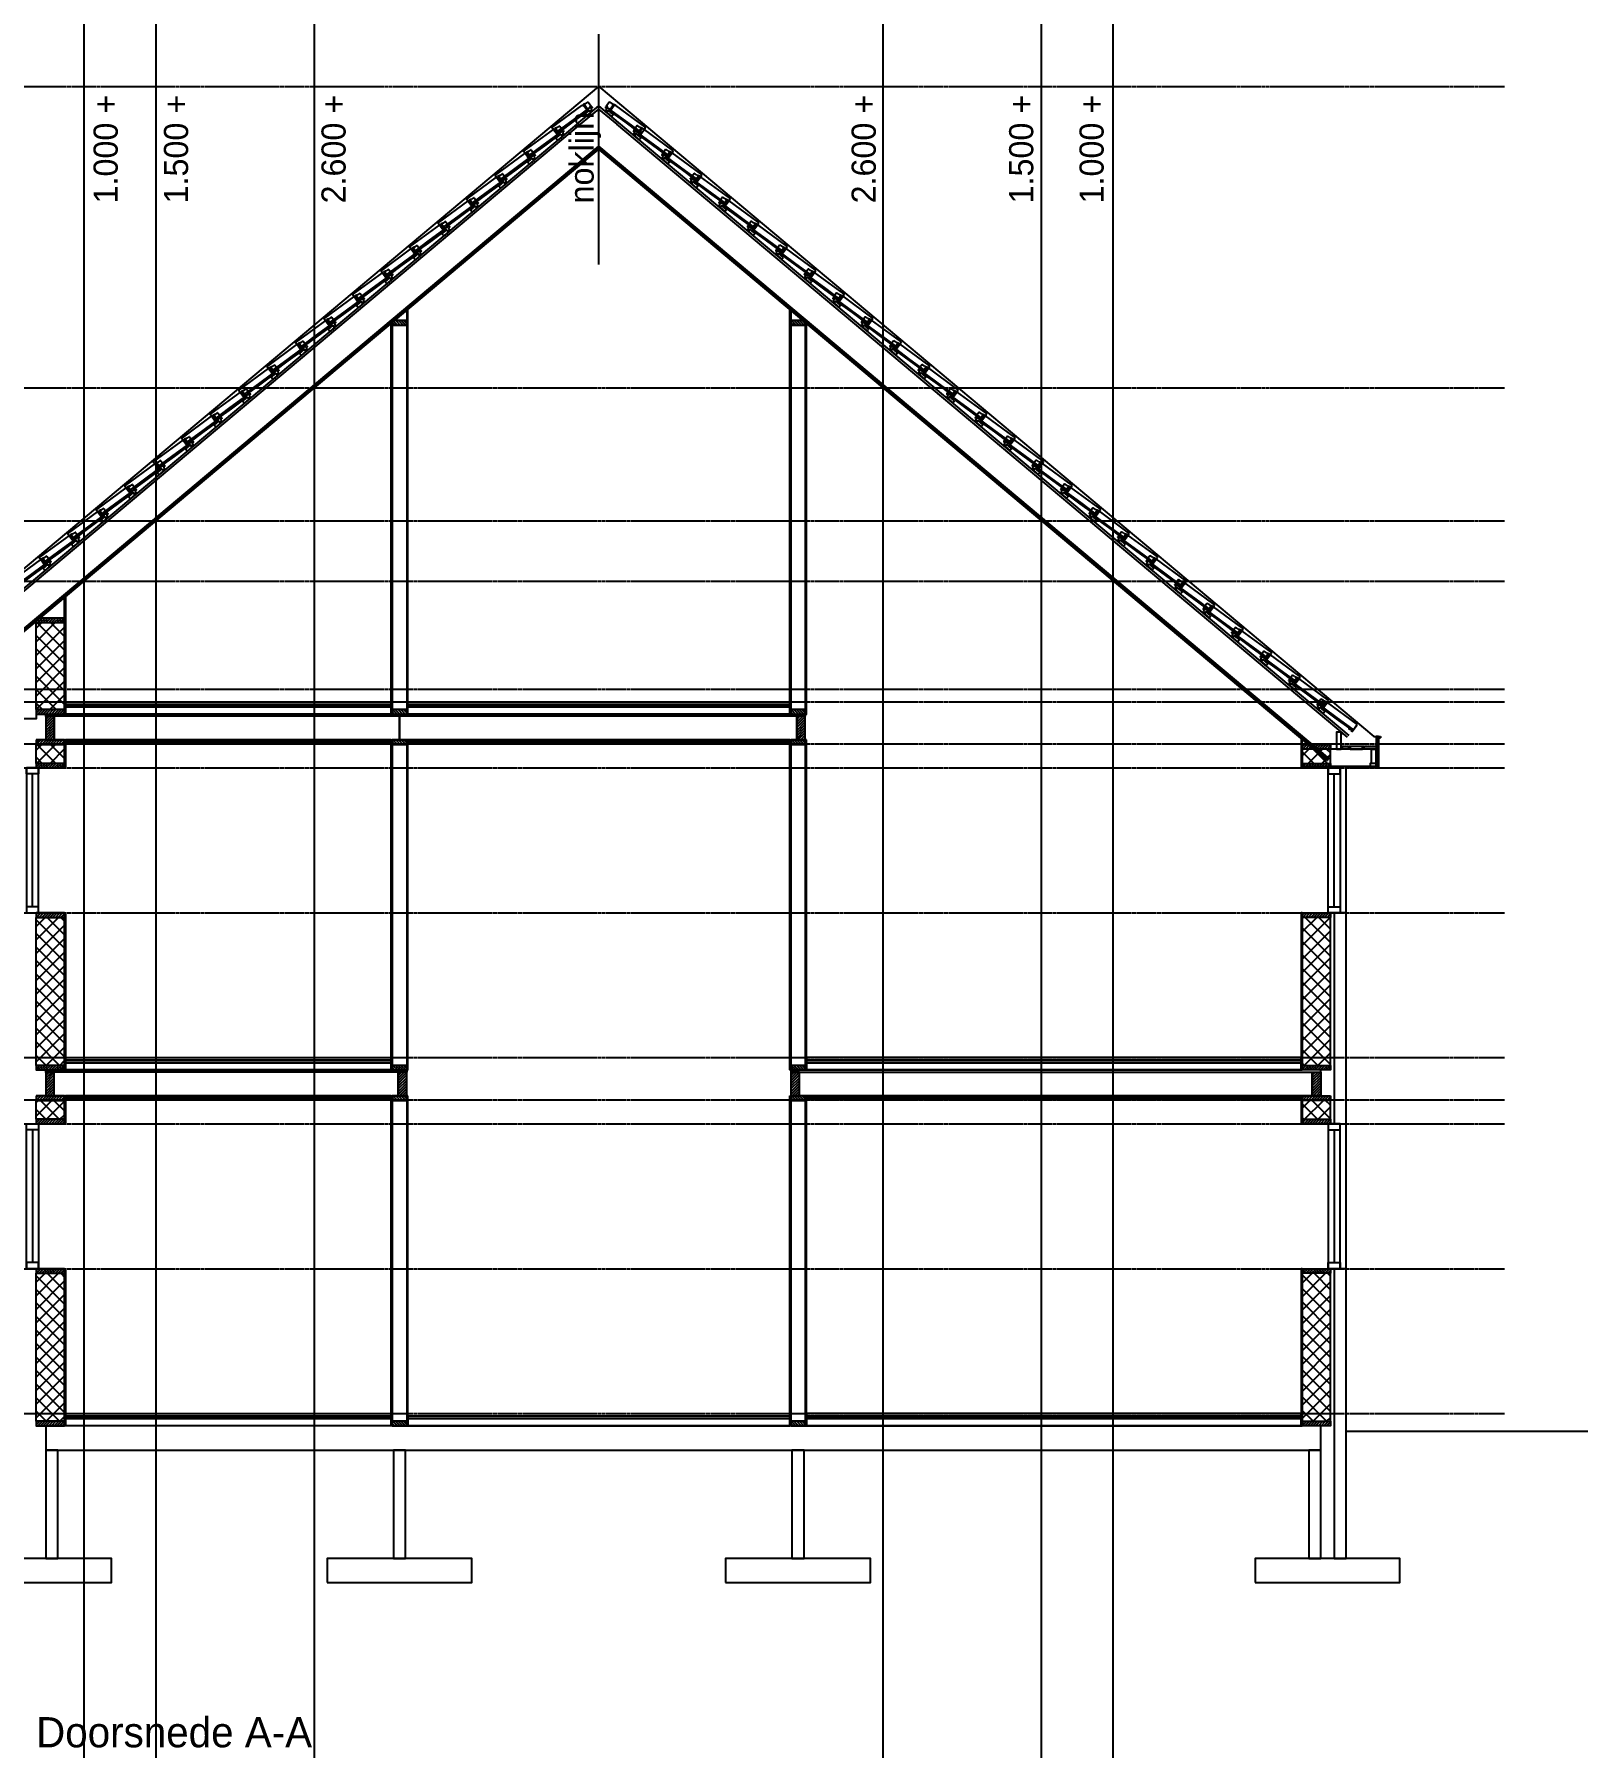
# Model space of a CAD drawing. Header units: millimetres. Extents: x -109306 to 269542, y -22401 to 197206.
# Drawn here: x 112525 to 125390, y -21929 to -7734 of the extents above; entities that cross this region are included whole.
import ezdxf

# ---------------------------------------------------------------- set-up
doc = ezdxf.new("R2010")
doc.units = ezdxf.units.MM
for name, pattern in [('CENTER', [36, 24, -3, 6, -3]), ('DASHED', [19.05, 12.7, -6.35]), ('DASHED2', [9.525, 6.35, -3.175])]:
    doc.linetypes.add(name, pattern=pattern)
for name, color, linetype in [('18', 1, 'Continuous'), ('25', 2, 'Continuous'), ('DIMENSION', 1, 'Continuous'), ('HATCH', 9, 'Continuous'), ('STRAMIEN', 11, 'CENTER'), ('T50', 4, 'Continuous')]:
    doc.layers.add(name, color=color, linetype=linetype)
doc.layers.add('EHP Derden', color=8, linetype='DASHED', lineweight=13)
doc.styles.get("Standard").update_dxf_attribs({"font": ''})
doc.styles.get('Standard').set_extended_font_data('Century Gothic')
pattern_1 = [(45, (-73796.183, 375.5), (-11.2253202, 11.2253202), [])]
pattern_2 = [(45, (-73796.183, 1808), (-11.2253202, 11.2253202), [])]
pattern_3 = [(45, (-73796.183, -1140.5), (-11.2253202, 11.2253202), [])]
pattern_4 = [(45, (-25000, 0), (-56.1266, 56.1266), []), (135, (-25000, 0), (-56.1266, -56.1266), [])]
pattern_5 = [(45, (-74714.357, 375.5), (-11.2253202, 11.2253202), [])]
pattern_6 = [(45, (-25918.174, 0), (-56.1266, 56.1266), []), (135, (-25918.174, 0), (-56.1266, -56.1266), [])]
pattern_7 = [(45, (-74714.357, 1770), (-11.2253202, 11.2253202), [])]
pattern_8 = [(45, (-74714.357, -1140.5), (-11.2253202, 11.2253202), [])]
pattern_9 = [(45, (-73796.183, -2573), (-11.2253202, 11.2253202), [])]
pattern_10 = [(45, (-72396.183, -2573), (-11.2253202, 11.2253202), [])]

# ---------------------------------------------------------------- blocks, each defined once
blk = doc.blocks.new('BNOVH000B$2')
at = {"color": 1, "linetype": 'Continuous', "ltscale": 400}
blk.add_lwpolyline([(-4.607633, -72.634071), (-0.507161, -7.984015, -0.414214), (7.983656, -0.505826), (306.765381, -19.461395)], format="xyb", dxfattribs=at)
at = {"color": 7, "linetype": 'Continuous', "ltscale": 400}
for points in [[(162.939163, -75.24762), (35.388271, -67.155594, 0.346419), (32.332868, -69.261757), (32.208397, -69.663368, -0.34642), (29.152066, -71.76974), (26.880663, -71.625717, -0.346418), (24.116321, -69.149877), (24.043949, -68.736298, 0.346419), (21.27807, -66.260763), (12.150923, -65.681381, 0.339449), (6.694334, -69.342673), (6.107766, -71.08606, -0.339452), (3.074921, -73.122243), (-4.607633, -72.634071), (-3.911165, -61.656105, -0.414214), (4.57868, -54.179608), (163.721054, -64.275009)], [(163.721054, -64.275009), (312.597626, -73.719734, 0.34642), (315.65294, -71.612962), (316.081909, -70.22963, -0.346418), (319.137209, -68.122364), (320.513977, -68.210251, -0.346419), (323.278875, -70.685866), (323.528778, -72.112488, 0.34642), (326.293636, -74.589384), (347.527344, -75.935265, 0.34642), (350.582755, -73.829089), (351.011627, -72.44516, -0.346409), (354.067276, -70.339005), (359.435699, -70.679352, -0.346429), (362.200625, -73.155084), (362.653351, -75.73613), (362.783844, -78.096054), (362.351929, -84.892128, -0.414214), (359.167991, -87.69696), (350.891724, -87.171593, 0.346418), (348.683398, -88.693428), (345.226959, -99.860466, -0.34642), (342.170061, -101.96707), (331.379486, -101.282631, -0.345772), (328.614772, -98.812945), (327.279694, -91.291748, 0.345782), (324.515422, -88.822875), (318.587646, -88.446442, -0.348737), (316.607744, -86.658449, 0.348633), (314.626961, -84.870368), (162.939163, -75.24762)]]:
    blk.add_lwpolyline(points, format="xyb", dxfattribs=at)
at = {"color": 1, "linetype": 'DASHED2', "ltscale": 400}
blk.add_lwpolyline([(306.765381, -19.461395), (318.913177, -20.232227, -0.063748), (342.582732, -28.872767), (363.816071, -30.219614, -0.414214), (365.685305, -32.342388), (362.930328, -75.772003)], format="xyb", dxfattribs=at)
for points in [[(315.653687, -71.612961), (318.674286, -24.001543)], [(323.528778, -72.112488), (326.549377, -24.501074)]]:
    blk.add_lwpolyline(points, dxfattribs=at)
blk = doc.blocks.new('*U882')
at = {"layer": '25'}
for points in [[(-3089, -2259), (2495, 2426)], [(-3076, -2275), (2508, 2411)], [(-2925, -2455), (2659, 2231)], [(-2919, -2461), (2665, 2224)], [(-2911, -2471), (2673, 2215)]]:
    blk.add_lwpolyline(points, dxfattribs=at)
for points in [[(2304, 2295), (2342, 2327), (2357, 2310), (2318, 2278)], [(2068, 2097), (2107, 2129), (2121, 2112), (2082, 2080)], [(1832, 1899), (1871, 1931), (1885, 1914), (1846, 1882)], [(1596, 1701), (1635, 1733), (1649, 1716), (1610, 1684)], [(1360, 1503), (1399, 1535), (1413, 1518), (1375, 1486)], [(1124, 1305), (1163, 1337), (1177, 1320), (1139, 1288)], [(889, 1107), (927, 1139), (941, 1122), (903, 1090)], [(653, 909), (691, 941), (705, 924), (667, 892)], [(417, 711), (455, 743), (469, 726), (431, 694)], [(181, 513), (219, 545), (233, 529), (195, 496)], [(-55, 315), (-17, 347), (-3, 331), (-41, 298)], [(-291, 117), (-253, 149), (-239, 133), (-277, 100)], [(-527, -81), (-489, -49), (-475, -65), (-513, -98)], [(-763, -279), (-725, -247), (-711, -263), (-749, -296)], [(-999, -477), (-961, -445), (-947, -461), (-985, -494)], [(-1235, -675), (-1197, -643), (-1183, -659), (-1221, -692)], [(-1471, -873), (-1433, -840), (-1418, -857), (-1457, -889)], [(-1707, -1071), (-1669, -1038), (-1654, -1055), (-1693, -1087)], [(-1943, -1269), (-1904, -1236), (-1890, -1253), (-1929, -1285)], [(-2179, -1467), (-2140, -1434), (-2126, -1451), (-2165, -1483)], [(-2415, -1665), (-2376, -1632), (-2362, -1649), (-2401, -1681)], [(-2651, -1863), (-2612, -1830), (-2598, -1847), (-2636, -1879)], [(-2887, -2060), (-2848, -2028), (-2834, -2045), (-2872, -2077)]]:
    blk.add_lwpolyline(points, close=True, dxfattribs=at)
at = {"rotation": 39.9999999999994}
for p in [(2035, 2186), (1799, 1988), (1563, 1790), (1327, 1592), (1091, 1394), (855, 1196), (619, 998), (383, 800), (147, 602), (-89, 404), (-324, 206), (-560, 8), (-796, -190), (-1032, -388), (-1268, -586), (-1504, -784), (-1740, -982), (-1976, -1180), (-2212, -1378), (-2448, -1576), (-2684, -1774), (-2920, -1972), (-3156, -2169)]:
    blk.add_blockref('BNOVH000B$2', p, dxfattribs=at)
blk = doc.blocks.new('*U883')
at = {"layer": '25'}
for points in [[(-3556, -2651), (2495, 2426)], [(-3543, -2666), (2508, 2411)], [(-3392, -2846), (2659, 2231)], [(-3386, -2853), (2665, 2224)], [(-3378, -2863), (2673, 2215)]]:
    blk.add_lwpolyline(points, dxfattribs=at)
for points in [[(2309, 2299), (2348, 2331), (2362, 2315), (2323, 2282)], [(2073, 2101), (2112, 2133), (2126, 2117), (2087, 2084)], [(1837, 1903), (1876, 1935), (1890, 1919), (1851, 1886)], [(1601, 1705), (1640, 1737), (1654, 1721), (1616, 1688)], [(1365, 1507), (1404, 1539), (1418, 1523), (1380, 1490)], [(1130, 1309), (1168, 1342), (1182, 1325), (1144, 1293)], [(894, 1111), (932, 1144), (946, 1127), (908, 1095)], [(658, 913), (696, 946), (710, 929), (672, 897)], [(422, 715), (460, 748), (474, 731), (436, 699)], [(186, 517), (224, 550), (238, 533), (200, 501)], [(-50, 319), (-12, 352), (2, 335), (-36, 303)], [(-286, 121), (-248, 154), (-234, 137), (-272, 105)], [(-522, -76), (-484, -44), (-470, -61), (-508, -93)], [(-758, -274), (-720, -242), (-706, -259), (-744, -291)], [(-994, -472), (-956, -440), (-942, -457), (-980, -489)], [(-1230, -670), (-1192, -638), (-1177, -655), (-1216, -687)], [(-1466, -868), (-1428, -836), (-1413, -853), (-1452, -885)], [(-1702, -1066), (-1663, -1034), (-1649, -1051), (-1688, -1083)], [(-1938, -1264), (-1899, -1232), (-1885, -1249), (-1924, -1281)], [(-2174, -1462), (-2135, -1430), (-2121, -1447), (-2160, -1479)], [(-2410, -1660), (-2371, -1628), (-2357, -1645), (-2395, -1677)], [(-2646, -1858), (-2607, -1826), (-2593, -1843), (-2631, -1875)], [(-2882, -2056), (-2843, -2024), (-2829, -2041), (-2867, -2073)], [(-3117, -2254), (-3079, -2222), (-3065, -2239), (-3103, -2271)], [(-3353, -2452), (-3315, -2420), (-3301, -2437), (-3339, -2469)]]:
    blk.add_lwpolyline(points, close=True, dxfattribs=at)
at = {"rotation": 39.9999999999994}
for p in [(2040, 2190), (1804, 1992), (1568, 1794), (1332, 1596), (1096, 1398), (860, 1200), (624, 1002), (388, 804), (152, 606), (-84, 408), (-319, 210), (-555, 12), (-791, -185), (-1027, -383), (-1263, -581), (-1499, -779), (-1735, -977), (-1971, -1175), (-2207, -1373), (-2443, -1571), (-2679, -1769), (-2915, -1967), (-3151, -2165), (-3387, -2363), (-3623, -2561)]:
    blk.add_blockref('BNOVH000B$2', p, dxfattribs=at)
blk = doc.blocks.new('*U884')
at = {"layer": '25'}
for points in [[(1302, -50), (2502, -50), (2502, 50), (1302, 50)], [(1352, 50), (1302, 50), (1302, -50), (1352, -50)], [(2452, 50), (2502, 50), (2502, -50), (2452, -50)]]:
    blk.add_lwpolyline(points, close=True, dxfattribs=at)
blk.add_lwpolyline([(1352, 0), (2452, 0)], dxfattribs=at)
blk = doc.blocks.new('*U885')
at = {"layer": '25'}
for points in [[(548.5, -50), (1748.5, -50), (1748.5, 50), (548.5, 50)], [(598.5, 50), (548.5, 50), (548.5, -50), (598.5, -50)], [(1698.5, 50), (1748.5, 50), (1748.5, -50), (1698.5, -50)]]:
    blk.add_lwpolyline(points, close=True, dxfattribs=at)
blk.add_lwpolyline([(598.5, 0), (1698.5, 0)], dxfattribs=at)

msp = doc.modelspace()

# ---------------------------------------------------------------- hatches: boundary and pattern name
at = {"layer": '18'}
h = msp.add_hatch(dxfattribs=at)
h.set_pattern_fill('ANSI31', color=1, scale=5, angle=90)
h.set_pattern_definition([(135, (115549.596, -9644.757), (-11.2253, -11.2253), [])])
h.paths.add_polyline_path([(115489.6, -10106.8), (115489.6, -10144.8), (115609.6, -10144.8), (115609.6, -10106.8)])
h = msp.add_hatch(dxfattribs=at)
h.set_pattern_fill('ANSI31', color=1, scale=5, angle=90)
h.set_pattern_definition([(135, (118849.596, -9644.757), (-11.2253, -11.2253), [])])
h.paths.add_polyline_path([(118789.6, -10106.8), (118789.6, -10144.8), (118909.6, -10144.8), (118909.6, -10106.8)])
h = msp.add_hatch(dxfattribs=at)
h.set_pattern_fill('ANSI31', color=1, scale=5)
h.set_pattern_definition([(45, (-74396.183, 3417.552), (-11.2253202, 11.2253202), [])])
h.paths.add_polyline_path([(112539.6, -12570.4), (112539.6, -12608.4), (112774.6, -12608.4), (112774.6, -12570.4)])
h = msp.add_hatch(dxfattribs=at)
h.set_pattern_fill('ANSI31', color=1, scale=5)
h.set_pattern_definition([(45, (-74396.183, 2660), (-11.2253202, 11.2253202), [])])
h.paths.add_polyline_path([(112539.6, -13327.9), (112539.6, -13365.9), (112774.6, -13365.9), (112774.6, -13327.9)])
h = msp.add_hatch(dxfattribs=at)
h.set_pattern_fill('ANSI31', color=1, scale=5, angle=90)
h.set_pattern_definition([(135, (115411.596, -12865.904), (-11.2253, -11.2253), [])])
h.paths.add_polyline_path([(115489.6, -13327.9), (115489.6, -13365.9), (115609.6, -13365.9), (115609.6, -13327.9)])
h = msp.add_hatch(dxfattribs=at)
h.set_pattern_fill('ANSI31', color=1, scale=5, angle=90)
h.set_pattern_definition([(135, (118711.596, -12865.904), (-11.2253, -11.2253), [])])
h.paths.add_polyline_path([(118789.6, -13327.9), (118789.6, -13365.9), (118909.6, -13365.9), (118909.6, -13327.9)])
h = msp.add_hatch(dxfattribs=at)
h.set_pattern_fill('ANSI31', color=1, scale=5)
h.set_pattern_definition([(45, (-24920, 2948.5), (-11.2253202, 11.2253202), [])])
h.paths.add_polyline_path([(112690.6, -13383.9), (112619.6, -13383.9), (112619.6, -13579.9), (112690.6, -13579.9)])
h = msp.add_hatch(dxfattribs=at)
h.set_pattern_fill('ANSI31', color=1, scale=5)
h.set_pattern_definition([(45, (-18701, 2948.5), (-11.2253202, 11.2253202), [])])
h.paths.add_polyline_path([(118909.6, -13383.9), (118838.6, -13383.9), (118838.6, -13579.9), (118909.6, -13579.9)])
h = msp.add_hatch(dxfattribs=at)
h.set_pattern_fill('ANSI31', color=1, scale=5)
h.set_pattern_definition(pattern_2)
h.paths.add_polyline_path([(112539.6, -13579.9), (112539.6, -13617.9), (112774.6, -13617.9), (112774.6, -13579.9)])
h = msp.add_hatch(dxfattribs=at)
h.set_pattern_fill('ANSI31', color=1, scale=5)
h.set_pattern_definition(pattern_2)
h.paths.add_polyline_path([(112539.6, -13579.9), (112539.6, -13617.9), (112774.6, -13617.9), (112774.6, -13579.9)])
h = msp.add_hatch(dxfattribs=at)
h.set_pattern_fill('ANSI31', color=1, scale=5, angle=90)
h.set_pattern_definition([(135, (115549.596, -13117.904), (-11.2253, -11.2253), [])])
h.paths.add_polyline_path([(115489.6, -13579.9), (115489.6, -13617.9), (115609.6, -13617.9), (115609.6, -13579.9)])
h = msp.add_hatch(dxfattribs=at)
h.set_pattern_fill('ANSI31', color=1, scale=5, angle=90)
h.set_pattern_definition([(135, (118849.596, -13117.904), (-11.2253, -11.2253), [])])
h.paths.add_polyline_path([(118789.6, -13579.9), (118789.6, -13617.9), (118909.6, -13617.9), (118909.6, -13579.9)])
h = msp.add_hatch(dxfattribs=at)
h.set_pattern_fill('ANSI31', color=1, scale=5)
h.set_pattern_definition(pattern_7)
h.paths.add_polyline_path([(123259.6, -13617.9), (123259.6, -13655.9), (123024.6, -13655.9), (123024.6, -13617.9)])
h = msp.add_hatch(dxfattribs=at)
h.set_pattern_fill('ANSI31', color=1, scale=5)
h.set_pattern_definition(pattern_7)
h.paths.add_polyline_path([(123259.6, -13617.9), (123259.6, -13655.9), (123024.6, -13655.9), (123024.6, -13617.9)])
h = msp.add_hatch(dxfattribs=at)
h.set_pattern_fill('ANSI31', color=1, scale=5)
h.set_pattern_definition([(45, (-74396.183, 2213.5), (-11.2253202, 11.2253202), [])])
h.paths.add_polyline_path([(112539.6, -13774.4), (112539.6, -13812.4), (112774.6, -13812.4), (112774.6, -13774.4)])
h = msp.add_hatch(dxfattribs=at)
h.set_pattern_fill('ANSI31', color=1, scale=5)
h.set_pattern_definition([(45, (-75314.357, 2213.5), (-11.2253202, 11.2253202), [])])
h.paths.add_polyline_path([(123259.6, -13774.4), (123259.6, -13812.4), (123024.6, -13812.4), (123024.6, -13774.4)])
h = msp.add_hatch(dxfattribs=at)
h.set_pattern_fill('ANSI31', color=1, scale=5)
h.set_pattern_definition(pattern_1)
h.paths.add_polyline_path([(112539.6, -15012.4), (112539.6, -15050.4), (112774.6, -15050.4), (112774.6, -15012.4)])
h = msp.add_hatch(dxfattribs=at)
h.set_pattern_fill('ANSI31', color=1, scale=5)
h.set_pattern_definition(pattern_1)
h.paths.add_polyline_path([(112539.6, -15012.4), (112539.6, -15050.4), (112774.6, -15050.4), (112774.6, -15012.4)])
h = msp.add_hatch(dxfattribs=at)
h.set_pattern_fill('ANSI31', color=1, scale=5)
h.set_pattern_definition(pattern_5)
h.paths.add_polyline_path([(123259.6, -15012.4), (123259.6, -15050.4), (123024.6, -15050.4), (123024.6, -15012.4)])
h = msp.add_hatch(dxfattribs=at)
h.set_pattern_fill('ANSI31', color=1, scale=5)
h.set_pattern_definition(pattern_5)
h.paths.add_polyline_path([(123259.6, -15012.4), (123259.6, -15050.4), (123024.6, -15050.4), (123024.6, -15012.4)])
h = msp.add_hatch(dxfattribs=at)
h.set_pattern_fill('ANSI31', color=1, scale=5)
h.set_pattern_definition([(45, (-74396.183, -288.5), (-11.2253202, 11.2253202), [])])
h.paths.add_polyline_path([(112539.6, -16276.4), (112539.6, -16314.4), (112774.6, -16314.4), (112774.6, -16276.4)])
h = msp.add_hatch(dxfattribs=at)
h.set_pattern_fill('ANSI31', color=1, scale=5, angle=90)
h.set_pattern_definition([(135, (115480.596, -15814.404), (-11.2253, -11.2253), [])])
h.paths.add_polyline_path([(115489.6, -16276.4), (115489.6, -16314.4), (115609.6, -16314.4), (115609.6, -16276.4)])
h = msp.add_hatch(dxfattribs=at)
h.set_pattern_fill('ANSI31', color=1, scale=5, angle=90)
h.set_pattern_definition([(135, (118780.596, -15814.404), (-11.2253, -11.2253), [])])
h.paths.add_polyline_path([(118789.6, -16276.4), (118789.6, -16314.4), (118909.6, -16314.4), (118909.6, -16276.4)])
h = msp.add_hatch(dxfattribs=at)
h.set_pattern_fill('ANSI31', color=1, scale=5)
h.set_pattern_definition([(45, (-75314.357, -288.5), (-11.2253202, 11.2253202), [])])
h.paths.add_polyline_path([(123259.6, -16276.4), (123259.6, -16314.4), (123024.6, -16314.4), (123024.6, -16276.4)])
h = msp.add_hatch(dxfattribs=at)
h.set_pattern_fill('ANSI31', color=1, scale=5)
h.set_pattern_definition([(45, (-24920, 0), (-11.2253202, 11.2253202), [])])
h.paths.add_polyline_path([(112690.6, -16332.4), (112619.6, -16332.4), (112619.6, -16528.4), (112690.6, -16528.4)])
h = msp.add_hatch(dxfattribs=at)
h.set_pattern_fill('ANSI31', color=1, scale=5)
h.set_pattern_definition([(45, (-22001, 4e-12), (-11.2253202, 11.2253202), [])])
h.paths.add_polyline_path([(115609.6, -16332.4), (115538.6, -16332.4), (115538.6, -16528.4), (115609.6, -16528.4)])
h = msp.add_hatch(dxfattribs=at)
h.set_pattern_fill('ANSI31', color=1, scale=5)
h.set_pattern_definition([(45, (-18750, 4e-12), (-11.2253202, 11.2253202), [])])
h.paths.add_polyline_path([(118860.6, -16332.4), (118789.6, -16332.4), (118789.6, -16528.4), (118860.6, -16528.4)])
h = msp.add_hatch(dxfattribs=at)
h.set_pattern_fill('ANSI31', color=1, scale=5)
h.set_pattern_definition([(45, (-25838.174, 0), (-11.2253202, 11.2253202), [])])
h.paths.add_polyline_path([(123108.6, -16332.4), (123179.6, -16332.4), (123179.6, -16528.4), (123108.6, -16528.4)])
h = msp.add_hatch(dxfattribs=at)
h.set_pattern_fill('ANSI31', color=1, scale=5)
h.set_pattern_definition(pattern_3)
h.paths.add_polyline_path([(112539.6, -16528.4), (112539.6, -16566.4), (112774.6, -16566.4), (112774.6, -16528.4)])
h = msp.add_hatch(dxfattribs=at)
h.set_pattern_fill('ANSI31', color=1, scale=5)
h.set_pattern_definition(pattern_3)
h.paths.add_polyline_path([(112539.6, -16528.4), (112539.6, -16566.4), (112774.6, -16566.4), (112774.6, -16528.4)])
h = msp.add_hatch(dxfattribs=at)
h.set_pattern_fill('ANSI31', color=1, scale=5, angle=90)
h.set_pattern_definition([(135, (115549.596, -16066.404), (-11.2253, -11.2253), [])])
h.paths.add_polyline_path([(115489.6, -16528.4), (115489.6, -16566.4), (115609.6, -16566.4), (115609.6, -16528.4)])
h = msp.add_hatch(dxfattribs=at)
h.set_pattern_fill('ANSI31', color=1, scale=5, angle=90)
h.set_pattern_definition([(135, (118849.596, -16066.404), (-11.2253, -11.2253), [])])
h.paths.add_polyline_path([(118789.6, -16528.4), (118789.6, -16566.4), (118909.6, -16566.4), (118909.6, -16528.4)])
h = msp.add_hatch(dxfattribs=at)
h.set_pattern_fill('ANSI31', color=1, scale=5)
h.set_pattern_definition(pattern_8)
h.paths.add_polyline_path([(123259.6, -16528.4), (123259.6, -16566.4), (123024.6, -16566.4), (123024.6, -16528.4)])
h = msp.add_hatch(dxfattribs=at)
h.set_pattern_fill('ANSI31', color=1, scale=5)
h.set_pattern_definition(pattern_8)
h.paths.add_polyline_path([(123259.6, -16528.4), (123259.6, -16566.4), (123024.6, -16566.4), (123024.6, -16528.4)])
h = msp.add_hatch(dxfattribs=at)
h.set_pattern_fill('ANSI31', color=1, scale=5)
h.set_pattern_definition([(45, (-74396.183, -735), (-11.2253202, 11.2253202), [])])
h.paths.add_polyline_path([(112539.6, -16722.9), (112539.6, -16760.9), (112774.6, -16760.9), (112774.6, -16722.9)])
h = msp.add_hatch(dxfattribs=at)
h.set_pattern_fill('ANSI31', color=1, scale=5)
h.set_pattern_definition([(45, (-75314.357, -735), (-11.2253202, 11.2253202), [])])
h.paths.add_polyline_path([(123259.6, -16722.9), (123259.6, -16760.9), (123024.6, -16760.9), (123024.6, -16722.9)])
h = msp.add_hatch(dxfattribs=at)
h.set_pattern_fill('ANSI31', color=1, scale=5)
h.set_pattern_definition(pattern_9)
h.paths.add_polyline_path([(112539.6, -17960.9), (112539.6, -17998.9), (112774.6, -17998.9), (112774.6, -17960.9)])
h = msp.add_hatch(dxfattribs=at)
h.set_pattern_fill('ANSI31', color=1, scale=5)
h.set_pattern_definition(pattern_9)
h.paths.add_polyline_path([(112539.6, -17960.9), (112539.6, -17998.9), (112774.6, -17998.9), (112774.6, -17960.9)])
h = msp.add_hatch(dxfattribs=at)
h.set_pattern_fill('ANSI31', color=1, scale=5)
h.set_pattern_definition(pattern_10)
h.paths.add_polyline_path([(123259.6, -17960.9), (123259.6, -17998.9), (123024.6, -17998.9), (123024.6, -17960.9)])
h = msp.add_hatch(dxfattribs=at)
h.set_pattern_fill('ANSI31', color=1, scale=5)
h.set_pattern_definition(pattern_10)
h.paths.add_polyline_path([(123259.6, -17960.9), (123259.6, -17998.9), (123024.6, -17998.9), (123024.6, -17960.9)])
h = msp.add_hatch(dxfattribs=at)
h.set_pattern_fill('ANSI31', color=1, scale=5)
h.set_pattern_definition([(45, (-74396.183, -3237), (-11.2253202, 11.2253202), [])])
h.paths.add_polyline_path([(112539.6, -19224.9), (112539.6, -19262.9), (112774.6, -19262.9), (112774.6, -19224.9)])
h = msp.add_hatch(dxfattribs=at)
h.set_pattern_fill('ANSI31', color=1, scale=5, angle=90)
h.set_pattern_definition([(135, (115480.596, -18762.904), (-11.2253, -11.2253), [])])
h.paths.add_polyline_path([(115489.6, -19224.9), (115489.6, -19262.9), (115609.6, -19262.9), (115609.6, -19224.9)])
h = msp.add_hatch(dxfattribs=at)
h.set_pattern_fill('ANSI31', color=1, scale=5, angle=90)
h.set_pattern_definition([(135, (118780.596, -18762.904), (-11.2253, -11.2253), [])])
h.paths.add_polyline_path([(118789.6, -19224.9), (118789.6, -19262.9), (118909.6, -19262.9), (118909.6, -19224.9)])
h = msp.add_hatch(dxfattribs=at)
h.set_pattern_fill('ANSI31', color=1, scale=5)
h.set_pattern_definition([(45, (-72996.183, -3237), (-11.2253202, 11.2253202), [])])
h.paths.add_polyline_path([(123259.6, -19224.9), (123259.6, -19262.9), (123024.6, -19262.9), (123024.6, -19224.9)])
at = {"layer": 'HATCH'}
h = msp.add_hatch(dxfattribs=at)
h.set_pattern_fill('ANSI37', color=1, scale=25)
h.set_pattern_definition(pattern_4)
h.paths.add_polyline_path([(112539.6, -12608.4), (112774.6, -12608.4), (112774.6, -13327.9), (112539.6, -13327.9)])
h = msp.add_hatch(dxfattribs=at)
h.set_pattern_fill('ANSI37', color=1, scale=25)
h.set_pattern_definition(pattern_4)
h.paths.add_polyline_path([(112539.6, -13617.9), (112774.6, -13617.9), (112774.6, -13774.4), (112539.6, -13774.4)])
h = msp.add_hatch(dxfattribs=at)
h.set_pattern_fill('ANSI37', color=1, scale=25)
h.set_pattern_definition(pattern_6)
h.paths.add_polyline_path([(123259.6, -13655.9), (123024.6, -13655.9), (123024.6, -13774.4), (123259.6, -13774.4)])
h = msp.add_hatch(dxfattribs=at)
h.set_pattern_fill('ANSI37', color=1, scale=25)
h.set_pattern_definition(pattern_4)
h.paths.add_polyline_path([(112539.6, -15050.4), (112774.6, -15050.4), (112774.6, -16276.4), (112539.6, -16276.4)])
h = msp.add_hatch(dxfattribs=at)
h.set_pattern_fill('ANSI37', color=1, scale=25)
h.set_pattern_definition(pattern_6)
h.paths.add_polyline_path([(123259.6, -15050.4), (123024.6, -15050.4), (123024.6, -16276.4), (123259.6, -16276.4)])
h = msp.add_hatch(dxfattribs=at)
h.set_pattern_fill('ANSI37', color=1, scale=25)
h.set_pattern_definition(pattern_4)
h.paths.add_polyline_path([(112539.6, -16566.4), (112774.6, -16566.4), (112774.6, -16722.9), (112539.6, -16722.9)])
h = msp.add_hatch(dxfattribs=at)
h.set_pattern_fill('ANSI37', color=1, scale=25)
h.set_pattern_definition(pattern_6)
h.paths.add_polyline_path([(123259.6, -16566.4), (123024.6, -16566.4), (123024.6, -16722.9), (123259.6, -16722.9)])
h = msp.add_hatch(dxfattribs=at)
h.set_pattern_fill('ANSI37', color=1, scale=25)
h.set_pattern_definition([(45, (-25000, -2948.5), (-56.1266, 56.1266), []), (135, (-25000, -2948.5), (-56.1266, -56.1266), [])])
h.paths.add_polyline_path([(112539.6, -17998.9), (112774.6, -17998.9), (112774.6, -19224.9), (112539.6, -19224.9)])
h = msp.add_hatch(dxfattribs=at)
h.set_pattern_fill('ANSI37', color=1, scale=25)
h.set_pattern_definition([(45, (-23600, -2948.5), (-56.1266, 56.1266), []), (135, (-23600, -2948.5), (-56.1266, -56.1266), [])])
h.paths.add_polyline_path([(123259.6, -17998.9), (123024.6, -17998.9), (123024.6, -19224.9), (123259.6, -19224.9)])

# ---------------------------------------------------------------- linework, layer by layer
at = {"layer": '18'}
msp.add_lwpolyline([(111247, -13160.9), (117199.6, -8166.1), (123618.8, -13552.4)], dxfattribs=at)
at = {"layer": '25', "color": 1}
for p in [(112938.3, -12263.9), (113534.1, -11763.9), (114845.1, -10663.9), (119554.1, -10663.9), (120865.1, -11763.9), (121460.9, -12263.9)]:
    msp.add_xline(p, (0, 1), dxfattribs=at)
at = {"layer": '25'}
for points in [[(117035.7, -8464.8), (117199.6, -8327.3)], [(117048.5, -8480.1), (117199.6, -8353.4)], [(117363.5, -8464.8), (117199.6, -8327.3)], [(117350.7, -8480.1), (117199.6, -8353.4)], [(123618.8, -13552.4), (123656.2, -13552.4), (123656.2, -13812.4), (123389.6, -13812.4)], [(123389.6, -19310.9), (123389.6, -13812.4)], [(125389.6, -19310.9), (123389.6, -19310.9)]]:
    msp.add_lwpolyline(points, dxfattribs=at)
for points in [[(117080.9, -8398.2), (117119.2, -8366), (117133.3, -8382.9), (117095, -8415)], [(117318.3, -8398.2), (117280, -8366), (117265.9, -8382.9), (117304.2, -8415)], [(115618.6, -10002.3), (115609.6, -10002.3), (115609.6, -13365.9), (115618.6, -13365.9)], [(118780.6, -10018.6), (118789.6, -10018.6), (118789.6, -13365.9), (118780.6, -13365.9)], [(115480.6, -10106.8), (115489.6, -10106.8), (115489.6, -13365.9), (115480.6, -13365.9)], [(115489.6, -10106.8), (115489.6, -10144.8), (115609.6, -10144.8), (115609.6, -10106.8)], [(115489.6, -10144.8), (115609.6, -10144.8), (115609.6, -13327.9), (115489.6, -13327.9)], [(118789.6, -10106.8), (118789.6, -10144.8), (118909.6, -10144.8), (118909.6, -10106.8)], [(118789.6, -10144.8), (118909.6, -10144.8), (118909.6, -13327.9), (118789.6, -13327.9)], [(118918.6, -10106.8), (118909.6, -10106.8), (118909.6, -13365.9), (118918.6, -13365.9)], [(112783.6, -13365.9), (112774.6, -13365.9), (112774.6, -12397.5), (112783.6, -12397.5)], [(112539.6, -12570.4), (112539.6, -12608.4), (112774.6, -12608.4), (112774.6, -12570.4)], [(112539.6, -12608.4), (112774.6, -12608.4), (112774.6, -13327.9), (112539.6, -13327.9)], [(111227.6, -13264), (112539.6, -13264), (112539.6, -13405), (111227.6, -13405)], [(112539.6, -13327.9), (112539.6, -13365.9), (112774.6, -13365.9), (112774.6, -13327.9)], [(115480.6, -13285.9), (112783.6, -13285.9), (112783.6, -13263.9), (115480.6, -13263.9)], [(115480.6, -13305.9), (112783.6, -13305.9), (112783.6, -13285.9), (115480.6, -13285.9)], [(115480.6, -13365.9), (112783.6, -13365.9), (112783.6, -13305.9), (115480.6, -13305.9)], [(115489.6, -13327.9), (115489.6, -13365.9), (115609.6, -13365.9), (115609.6, -13327.9)], [(118780.6, -13285.9), (115618.6, -13285.9), (115618.6, -13263.9), (118780.6, -13263.9)], [(118780.6, -13305.9), (115618.6, -13305.9), (115618.6, -13285.9), (118780.6, -13285.9)], [(118780.6, -13365.9), (115618.6, -13365.9), (115618.6, -13305.9), (118780.6, -13305.9)], [(118789.6, -13327.9), (118789.6, -13365.9), (118909.6, -13365.9), (118909.6, -13327.9)], [(123211.6, -13343.2), (123173.3, -13311.1), (123159.1, -13327.9), (123197.4, -13360)], [(115549.6, -13383.9), (112619.6, -13383.9), (112619.6, -13365.9), (115549.6, -13365.9)], [(112690.6, -13383.9), (112619.6, -13383.9), (112619.6, -13579.9), (112690.6, -13579.9)], [(112690.6, -13579.9), (115549.6, -13579.9), (115549.6, -13383.9), (112690.6, -13383.9)], [(118909.6, -13383.9), (115549.6, -13383.9), (115549.6, -13365.9), (118909.6, -13365.9)], [(115549.6, -13579.9), (118838.6, -13579.9), (118838.6, -13383.9), (115549.6, -13383.9)], [(118909.6, -13383.9), (118838.6, -13383.9), (118838.6, -13579.9), (118909.6, -13579.9)], [(112539.6, -13579.9), (112539.6, -13617.9), (112774.6, -13617.9), (112774.6, -13579.9)], [(112539.6, -13579.9), (112539.6, -13617.9), (112774.6, -13617.9), (112774.6, -13579.9)], [(112539.6, -13617.9), (112774.6, -13617.9), (112774.6, -13774.4), (112539.6, -13774.4)], [(112783.6, -13812.4), (112774.6, -13812.4), (112774.6, -13579.9), (112783.6, -13579.9)], [(112783.6, -13599.9), (115480.6, -13599.9), (115480.6, -13579.9), (112783.6, -13579.9)], [(112783.6, -13612.4), (115480.6, -13612.4), (115480.6, -13599.9), (112783.6, -13599.9)], [(115480.6, -13579.9), (115489.6, -13579.9), (115489.6, -16314.4), (115480.6, -16314.4)], [(115489.6, -13579.9), (115489.6, -13617.9), (115609.6, -13617.9), (115609.6, -13579.9)], [(115489.6, -13617.9), (115609.6, -13617.9), (115609.6, -16276.4), (115489.6, -16276.4)], [(115618.6, -13579.9), (115609.6, -13579.9), (115609.6, -16314.4), (115618.6, -16314.4)], [(115618.6, -13599.9), (118780.6, -13599.9), (118780.6, -13579.9), (115618.6, -13579.9)], [(115618.6, -13612.4), (118780.6, -13612.4), (118780.6, -13599.9), (115618.6, -13599.9)], [(118780.6, -13579.9), (118789.6, -13579.9), (118789.6, -16314.4), (118780.6, -16314.4)], [(118789.6, -13579.9), (118789.6, -13617.9), (118909.6, -13617.9), (118909.6, -13579.9)], [(118789.6, -13617.9), (118909.6, -13617.9), (118909.6, -16276.4), (118789.6, -16276.4)], [(118918.6, -13579.9), (118909.6, -13579.9), (118909.6, -16314.4), (118918.6, -16314.4)], [(123015.6, -13812.4), (123024.6, -13812.4), (123024.6, -13572.2), (123015.6, -13572.2)], [(123259.6, -13617.9), (123259.6, -13655.9), (123024.6, -13655.9), (123024.6, -13617.9)], [(123259.6, -13617.9), (123259.6, -13655.9), (123024.6, -13655.9), (123024.6, -13617.9)], [(123347.2, -13515.5), (123309.2, -13515.5), (123309.2, -13655.5), (123347.2, -13655.5)], [(123656.2, -13552.4), (123638.2, -13552.4), (123638.2, -13812.4), (123656.2, -13812.4)], [(123638.2, -13655.5), (123024.6, -13655.5), (123024.6, -13796.5), (123638.2, -13796.5)], [(123259.6, -13655.9), (123024.6, -13655.9), (123024.6, -13774.4), (123259.6, -13774.4)], [(123408.2, -13655.5), (123358.2, -13655.5), (123358.2, -13633.5), (123408.2, -13633.5)], [(123523.2, -13633.5), (123423.2, -13633.5), (123423.2, -13655.5), (123523.2, -13655.5)], [(123638.2, -13655.5), (123538.2, -13655.5), (123538.2, -13633.5), (123638.2, -13633.5)], [(123638.2, -13775.5), (123600.2, -13775.5), (123600.2, -13655.5), (123638.2, -13655.5)], [(112539.6, -13774.4), (112539.6, -13812.4), (112774.6, -13812.4), (112774.6, -13774.4)], [(123259.6, -13774.4), (123259.6, -13812.4), (123024.6, -13812.4), (123024.6, -13774.4)], [(123633.1, -13812.5), (123399.6, -13812.5), (123399.6, -13797.5), (123633.1, -13797.5)], [(123638.2, -13775.5), (123588.2, -13775.5), (123588.2, -13797.5), (123638.2, -13797.5)], [(112539.6, -15012.4), (112539.6, -15050.4), (112774.6, -15050.4), (112774.6, -15012.4)], [(112539.6, -15012.4), (112539.6, -15050.4), (112774.6, -15050.4), (112774.6, -15012.4)], [(112783.6, -16314.4), (112774.6, -16314.4), (112774.6, -15012.4), (112783.6, -15012.4)], [(123015.6, -16314.4), (123024.6, -16314.4), (123024.6, -15012.4), (123015.6, -15012.4)], [(123259.6, -15012.4), (123259.6, -15050.4), (123024.6, -15050.4), (123024.6, -15012.4)], [(123259.6, -15012.4), (123259.6, -15050.4), (123024.6, -15050.4), (123024.6, -15012.4)], [(123389.6, -15012.4), (123289.6, -15012.4), (123289.6, -16760.9), (123389.6, -16760.9)], [(112539.6, -15050.4), (112774.6, -15050.4), (112774.6, -16276.4), (112539.6, -16276.4)], [(123259.6, -15050.4), (123024.6, -15050.4), (123024.6, -16276.4), (123259.6, -16276.4)], [(112539.6, -16276.4), (112539.6, -16314.4), (112774.6, -16314.4), (112774.6, -16276.4)], [(115609.6, -16332.4), (112619.6, -16332.4), (112619.6, -16314.4), (115609.6, -16314.4)], [(115480.6, -16234.4), (112783.6, -16234.4), (112783.6, -16212.4), (115480.6, -16212.4)], [(115480.6, -16254.4), (112783.6, -16254.4), (112783.6, -16234.4), (115480.6, -16234.4)], [(115480.6, -16314.4), (112783.6, -16314.4), (112783.6, -16254.4), (115480.6, -16254.4)], [(115489.6, -16276.4), (115489.6, -16314.4), (115609.6, -16314.4), (115609.6, -16276.4)], [(118789.6, -16276.4), (118789.6, -16314.4), (118909.6, -16314.4), (118909.6, -16276.4)], [(118789.6, -16332.4), (123179.6, -16332.4), (123179.6, -16314.4), (118789.6, -16314.4)], [(118918.6, -16234.4), (123015.6, -16234.4), (123015.6, -16212.4), (118918.6, -16212.4)], [(118918.6, -16254.4), (123015.6, -16254.4), (123015.6, -16234.4), (118918.6, -16234.4)], [(118918.6, -16314.4), (123015.6, -16314.4), (123015.6, -16254.4), (118918.6, -16254.4)], [(123259.6, -16276.4), (123259.6, -16314.4), (123024.6, -16314.4), (123024.6, -16276.4)], [(112619.6, -16528.4), (115538.6, -16528.4), (115538.6, -16332.4), (112619.6, -16332.4)], [(112690.6, -16332.4), (112619.6, -16332.4), (112619.6, -16528.4), (112690.6, -16528.4)], [(115609.6, -16332.4), (115538.6, -16332.4), (115538.6, -16528.4), (115609.6, -16528.4)], [(118860.6, -16332.4), (118789.6, -16332.4), (118789.6, -16528.4), (118860.6, -16528.4)], [(123108.6, -16528.4), (118860.6, -16528.4), (118860.6, -16332.4), (123108.6, -16332.4)], [(123108.6, -16332.4), (123179.6, -16332.4), (123179.6, -16528.4), (123108.6, -16528.4)], [(112539.6, -16528.4), (112539.6, -16566.4), (112774.6, -16566.4), (112774.6, -16528.4)], [(112539.6, -16528.4), (112539.6, -16566.4), (112774.6, -16566.4), (112774.6, -16528.4)], [(112539.6, -16566.4), (112774.6, -16566.4), (112774.6, -16722.9), (112539.6, -16722.9)], [(112783.6, -16760.9), (112774.6, -16760.9), (112774.6, -16528.4), (112783.6, -16528.4)], [(112783.6, -16548.4), (115480.6, -16548.4), (115480.6, -16528.4), (112783.6, -16528.4)], [(112783.6, -16560.9), (115480.6, -16560.9), (115480.6, -16548.4), (112783.6, -16548.4)], [(115480.6, -16528.4), (115489.6, -16528.4), (115489.6, -19262.9), (115480.6, -19262.9)], [(115489.6, -16528.4), (115489.6, -16566.4), (115609.6, -16566.4), (115609.6, -16528.4)], [(115489.6, -16566.4), (115609.6, -16566.4), (115609.6, -19224.9), (115489.6, -19224.9)], [(115618.6, -16528.4), (115609.6, -16528.4), (115609.6, -19262.9), (115618.6, -19262.9)], [(118780.6, -16528.4), (118789.6, -16528.4), (118789.6, -19262.9), (118780.6, -19262.9)], [(118789.6, -16528.4), (118789.6, -16566.4), (118909.6, -16566.4), (118909.6, -16528.4)], [(118789.6, -16566.4), (118909.6, -16566.4), (118909.6, -19224.9), (118789.6, -19224.9)], [(118918.6, -16528.4), (118909.6, -16528.4), (118909.6, -19262.9), (118918.6, -19262.9)], [(123015.6, -16548.4), (118918.6, -16548.4), (118918.6, -16528.4), (123015.6, -16528.4)], [(123015.6, -16560.9), (118918.6, -16560.9), (118918.6, -16548.4), (123015.6, -16548.4)], [(123015.6, -16760.9), (123024.6, -16760.9), (123024.6, -16528.4), (123015.6, -16528.4)], [(123259.6, -16528.4), (123259.6, -16566.4), (123024.6, -16566.4), (123024.6, -16528.4)], [(123259.6, -16528.4), (123259.6, -16566.4), (123024.6, -16566.4), (123024.6, -16528.4)], [(123259.6, -16566.4), (123024.6, -16566.4), (123024.6, -16722.9), (123259.6, -16722.9)], [(112539.6, -16722.9), (112539.6, -16760.9), (112774.6, -16760.9), (112774.6, -16722.9)], [(123259.6, -16722.9), (123259.6, -16760.9), (123024.6, -16760.9), (123024.6, -16722.9)], [(112539.6, -17960.9), (112539.6, -17998.9), (112774.6, -17998.9), (112774.6, -17960.9)], [(112539.6, -17960.9), (112539.6, -17998.9), (112774.6, -17998.9), (112774.6, -17960.9)], [(112539.6, -17998.9), (112774.6, -17998.9), (112774.6, -19224.9), (112539.6, -19224.9)], [(112783.6, -19262.9), (112774.6, -19262.9), (112774.6, -17960.9), (112783.6, -17960.9)], [(123015.6, -19262.9), (123024.6, -19262.9), (123024.6, -17960.9), (123015.6, -17960.9)], [(123259.6, -17960.9), (123259.6, -17998.9), (123024.6, -17998.9), (123024.6, -17960.9)], [(123259.6, -17960.9), (123259.6, -17998.9), (123024.6, -17998.9), (123024.6, -17960.9)], [(123259.6, -17998.9), (123024.6, -17998.9), (123024.6, -19224.9), (123259.6, -19224.9)], [(123389.6, -17960.9), (123289.6, -17960.9), (123289.6, -20360.9), (123389.6, -20360.9)], [(115480.6, -19182.9), (112783.6, -19182.9), (112783.6, -19160.9), (115480.6, -19160.9)], [(118918.6, -19182.9), (123015.6, -19182.9), (123015.6, -19160.9), (118918.6, -19160.9)], [(112539.6, -19224.9), (112539.6, -19262.9), (112774.6, -19262.9), (112774.6, -19224.9)], [(112619.6, -19462.9), (123179.6, -19462.9), (123179.6, -19262.9), (112619.6, -19262.9)], [(115480.6, -19202.9), (112783.6, -19202.9), (112783.6, -19182.9), (115480.6, -19182.9)], [(115480.6, -19262.9), (112783.6, -19262.9), (112783.6, -19202.9), (115480.6, -19202.9)], [(115489.6, -19224.9), (115489.6, -19262.9), (115609.6, -19262.9), (115609.6, -19224.9)], [(115618.6, -19202.9), (118780.6, -19202.9), (118780.6, -19182.9), (115618.6, -19182.9)], [(115618.6, -19262.9), (118780.6, -19262.9), (118780.6, -19202.9), (115618.6, -19202.9)], [(118789.6, -19224.9), (118789.6, -19262.9), (118909.6, -19262.9), (118909.6, -19224.9)], [(118918.6, -19202.9), (123015.6, -19202.9), (123015.6, -19182.9), (118918.6, -19182.9)], [(118918.6, -19262.9), (123015.6, -19262.9), (123015.6, -19202.9), (118918.6, -19202.9)], [(123259.6, -19224.9), (123259.6, -19262.9), (123024.6, -19262.9), (123024.6, -19224.9)], [(112719.6, -19462.9), (112619.6, -19462.9), (112619.6, -20360.9), (112719.6, -20360.9)], [(115599.6, -19462.9), (115499.6, -19462.9), (115499.6, -20360.9), (115599.6, -20360.9)], [(118899.6, -19462.9), (118799.6, -19462.9), (118799.6, -20360.9), (118899.6, -20360.9)], [(123179.6, -19462.9), (123079.6, -19462.9), (123079.6, -20360.9), (123179.6, -20360.9)], [(111964.6, -20560.9), (113164.6, -20560.9), (113164.6, -20360.9), (111964.6, -20360.9)], [(114949.6, -20560.9), (116149.6, -20560.9), (116149.6, -20360.9), (114949.6, -20360.9)], [(118249.6, -20560.9), (119449.6, -20560.9), (119449.6, -20360.9), (118249.6, -20360.9)], [(122634.6, -20560.9), (123834.6, -20560.9), (123834.6, -20360.9), (122634.6, -20360.9)]]:
    msp.add_lwpolyline(points, close=True, dxfattribs=at)
at = {"layer": 'DIMENSION'}
msp.add_line((117199.6, -9642.3), (117199.6, -7734.2), dxfattribs=at)
at = {"layer": 'EHP Derden'}
msp.add_lwpolyline([(123674.9, -13557.8, 1.0225297), (123664, -13559.4, 2.162679), (123672.2, -13550.5), (123636.2, -13550.5), (123636.2, -13631.5), (123349.4, -13631.5), (123349.4, -13524.5), (123349.4, -13524.5), (123356.8, -13540.7)], format="xyb", dxfattribs=at)
at = {"layer": 'STRAMIEN'}
for p, q in [((109699.6, -8166.1), (124699.6, -8166.1)), ((109699.6, -10663.9), (124699.6, -10663.9)), ((109699.6, -11763.9), (124699.6, -11763.9)), ((109699.6, -12263.9), (124699.6, -12263.9)), ((109699.6, -13160.9), (124699.6, -13160.9)), ((109699.6, -13264), (124699.6, -13264)), ((109699.6, -13612.4), (124699.6, -13612.4)), ((109699.6, -13812.4), (124699.6, -13812.4)), ((109699.6, -15012.4), (124699.6, -15012.4)), ((109699.6, -16212.4), (124699.6, -16212.4)), ((109699.6, -16560.9), (124699.6, -16560.9)), ((109699.6, -16760.9), (124699.6, -16760.9)), ((109699.6, -17960.9), (124699.6, -17960.9)), ((109699.6, -19160.9), (124699.6, -19160.9)), ((109699.6, -19160.9), (124699.6, -19160.9))]:
    msp.add_line(p, q, dxfattribs=at)

# ---------------------------------------------------------------- block references
for name, p, rotation in [('BNOVH000B$2', (116811.6, -8507.1), 39.9999999999994), ('*U884', (112509.6, -16314.4), 90), ('*U885', (123289.6, -16212.4), 270)]:
    msp.add_blockref(name, p, dxfattribs=dict(rotation=rotation))
at = {"xscale": -1}
for name, p, rotation in [('BNOVH000B$2', (117587.6, -8507.1), 320.0000000000006), ('BNOVH000B$2', (123480.8, -13452.2), 320.0000000000006), ('*U884', (123289.6, -16314.4), 270), ('*U885', (112509.6, -16212.4), 90)]:
    msp.add_blockref(name, p, dxfattribs=dict(at, rotation=rotation))
at = {"layer": '25'}
msp.add_blockref('*U882', (114540.8, -10891.2), dxfattribs=at)
at = {"layer": '25', "xscale": -1}
msp.add_blockref('*U883', (119858.4, -10891.2), dxfattribs=at)

# ---------------------------------------------------------------- texts
at = {"layer": 'DIMENSION', "char_height": 200, "rotation": 90}
for s, insert, attachment_point in [('1.000 +', (113015.6, -9135.6), 1), ('1.500 +', (113598.4, -9135.6), 1), ('2.600 +', (114903, -9135.6), 1), ('2.600 +', (119496.2, -9135.6), 7), ('1.500 +', (120800.8, -9135.6), 7), ('1.000 +', (121383.6, -9135.6), 7), ('noklijn', (116957.3, -9135.6), 1)]:
    msp.add_mtext_dynamic_manual_height_columns(s, width=1255.617, gutter_width=200, heights=[0], dxfattribs=dict(at, insert=insert, attachment_point=attachment_point))
at = {"layer": 'T50'}
msp.add_text('Doorsnede A-A', height=250, dxfattribs=at).set_placement((112539.6, -21925.9))

doc.saveas('drawing.dxf')
